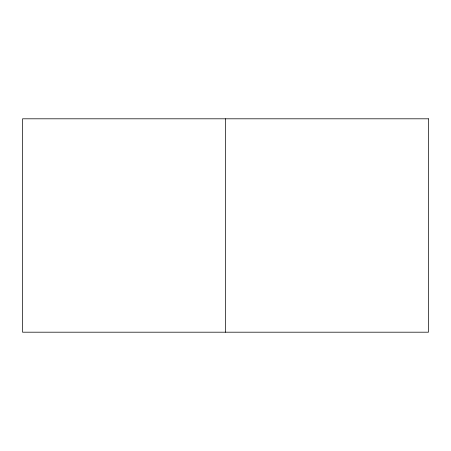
<?xml version="1.0" encoding="UTF-8"?>
<svg xmlns="http://www.w3.org/2000/svg" width="451" height="451" viewBox="0 0 451 451"><rect width="100%" height="100%" fill="white"/><g stroke="black" fill="none" stroke-linecap="round" stroke-linejoin="round"><path stroke-width="0.68" d="M225.5 118.805L225.5 332.195M428.45 118.805L22.55 118.805L22.55 332.195L428.45 332.195L428.45 118.805"/></g></svg>
